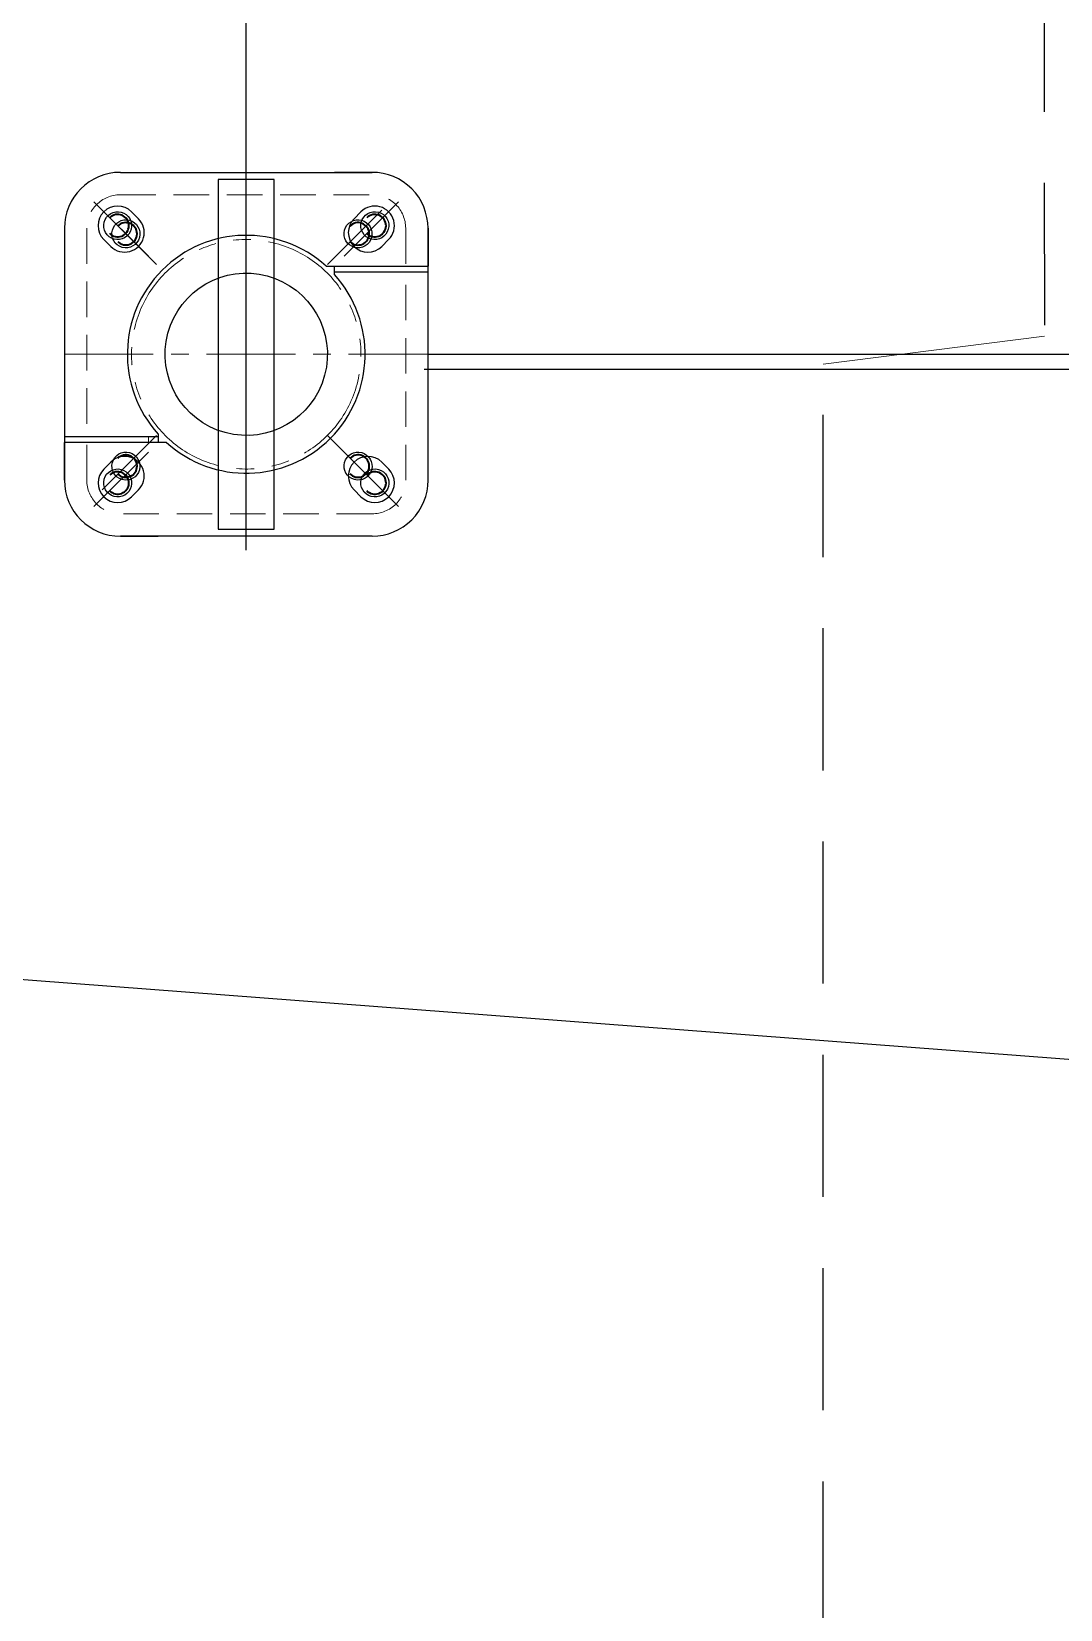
# Model space of a CAD drawing. Header units: millimetres. Extents: x -185079 to -2648, y 85916 to 249201.
# Drawn here: x -53206 to -52838, y 133150 to 133713 of the extents above; entities that cross this region are included whole.
import ezdxf

# ---------------------------------------------------------------- set-up
doc = ezdxf.new("R2010")
doc.units = ezdxf.units.MM
for name, pattern in [('CENTER', [50.800000000000004, 31.75, -6.35, 6.35, -6.35]), ('DASHDOT', [25.4, 12.7, -6.35, 0, -6.35]), ('DASHED', [19.049999999999997, 12.7, -6.35]), ('HIDDEN', [9.524999999999999, 6.35, -3.175]), ('PHANTOM', [63.50000000000001, 31.75, -6.35, 6.35, -6.35, 6.35, -6.35])]:
    doc.linetypes.add(name, pattern=pattern)
doc.layers.get('0').update_dxf_attribs({"color": 255, "linetype": 'DASHDOT'})
for name, color, linetype in [('01粗实线', 7, 'Continuous'), ('1', 4, 'Continuous'), ('2', 3, 'Continuous'), ('3', 6, 'HIDDEN')]:
    doc.layers.add(name, color=color, linetype=linetype)
for name, color, linetype, lineweight in [('04细虚线', 6, 'DASHED', 20), ('中心线', 1, 'CENTER', 20), ('双点划线', 13, 'PHANTOM', 20), ('粗实线', 7, 'Continuous', 25), ('细实线', 3, 'Continuous', 35), ('虚线', 7, 'DASHED', 20)]:
    doc.layers.add(name, color=color, linetype=linetype, lineweight=lineweight)

msp = doc.modelspace()

# ---------------------------------------------------------------- linework, layer by layer
at = {"color": 7, "linetype": 'Continuous', "lineweight": 15, "extrusion": (-0.00468541568822663, -0.01745240643729066, 0.9998367168639968)}
msp.add_line((-53164.10118012408, 133566.4143659591, 1780.551106817025), (-53164.10134369256, 133568.4140613494, 1780.586011246646), dxfattribs=at)
at = {"layer": '01粗实线', "lineweight": -3, "ltscale": 2, "extrusion": (-0.00468541568822663, -0.01745240643729066, 0.9998367168639968), "elevation": -301.6990633179851}
msp.add_lwpolyline([(-85945.7175514628, 115203.6607493069), (-85926.40175545335, 115208.8472726628), (-85958.81752642784, 115329.5709977217), (-85978.1333224373, 115324.3844743658)], close=True, dxfattribs=at)
at = {"layer": '04细虚线', "ltscale": 196.0217204553192, "extrusion": (-0.004685415688226634, -0.01745240643729067, 0.9998367168639968)}
msp.add_line((-52843.78646834316, 133604.4042070663, 1782.715281899592), (-52922.83207942471, 133594.4053791575, 1782.170327762964), dxfattribs=at)
at = {"layer": '1', "color": 3, "lineweight": -3, "ltscale": 2, "extrusion": (-0.004685415688226648, -0.01745240643729063, 0.9998367168639968), "elevation": 1.311263986281119e-08}
msp.add_lwpolyline([(-89340.74435583597, 116693.2017122206), (-79605.60479144276, 119307.2036772036), (-77739.80294518075, 112358.532017356), (-87474.94250957393, 109744.530052373)], close=True, dxfattribs=at)
at = {"layer": '1', "lineweight": -3, "ltscale": 2, "extrusion": (-0.004685415688226648, -0.01745240643729063, 0.9998367168639968), "elevation": 1.311264075806094e-08}
msp.add_lwpolyline([(-87231.2481748564, 109916.2399077064), (-77857.25883072625, 112433.2686984296), (-79666.37327405855, 119170.8235395233), (-89040.36261818874, 116653.7947488001), (-87231.2481748564, 109916.2399077064)], dxfattribs=at)
at = {"layer": '2', "transparency": 33554687, "extrusion": (-0.004685415688226648, -0.01745240643729067, 0.9998367168639968)}
for p, q in [((-53129.0984157297, 133527.9202296954, 1780.043211064267), (-53129.13746478667, 134005.3118634922, 1788.376021533411)), ((-53129.0984157297, 133527.9202296954, 1780.043211064266), (-53129.13746478667, 134005.3118634922, 1788.37602153341)), ((-53064.1048543239, 133597.9095683569, 1781.569464512558), (-52446.09881280704, 133597.9095683569, 1784.465552597245))]:
    msp.add_line(p, q, dxfattribs=at)
at = {"layer": '2', "transparency": 33554687, "extrusion": (-0.004685415688226631, -0.01745240643729067, 0.9998367168639968)}
msp.add_line((-53065.51843984834, 133592.6441936818, 2083.219265473198), (-52445.23750663999, 133592.6441936819, 2086.126014111794), dxfattribs=at)
at = {"layer": '2', "extrusion": (-0.004685415688226634, -0.01745240643729067, 0.9998367168639968)}
msp.add_line((-53496.40435007463, 133396.4669785187, 1776.02739879564), (-52111.45595274666, 133290.8999616213, 2115.1068269133), dxfattribs=at)
at = {"layer": '2', "color": 4, "lineweight": -3, "ltscale": 20, "transparency": 33554687, "extrusion": (-0.004685415688226628, -0.01745240643729067, 0.9998367168639968)}
msp.add_circle((-85952.26753894542, 115266.6158735142, -301.699063324874), 28.99999999999999, dxfattribs=at)
at = {"layer": '3', "ltscale": 8}
for p, q in [((-52844.14914862651, 133963.9631327902, 1788.989775620686), (-52843.78646806806, 133604.403856109, 1782.715275774833)), ((-52922.99305839618, 132611.0598932382, 1765.005025611326), (-52922.83207942471, 133594.4053791575, 1782.170327762964))]:
    msp.add_line(p, q, dxfattribs=at)
at = {"layer": '中心线', "extrusion": (-0.00468541568822663, -0.01745240643729066, 0.9998367168639968)}
for p, q in [((-53129.09841572979, 133527.9202296956, 1780.043211076117), (-53129.10986552271, 133667.8989070175, 1782.486521149584)), ((-53129.10986552271, 133667.8989070175, 1782.486521149584), (-53129.0984157298, 133527.9202296956, 1780.043211076117)), ((-53164.10840457088, 133632.9060230838, 1781.711701897922), (-53183.55521787346, 133652.3484979323, 1781.959944000739)), ((-53094.10560187016, 133632.9060230838, 1782.039747692262), (-53074.66196922788, 133652.3484979323, 1782.470237458601)), ((-53094.10560187016, 133632.9060230838, 1782.039747692262), (-53074.66196922788, 133652.3484979323, 1782.470237458601)), ((-53194.10342692855, 133597.9095683565, 1780.960267701302), (-53064.10485432396, 133597.9095683566, 1781.569464524398)), ((-53164.10267938235, 133562.9131136293, 1780.489984533439), (-53183.54631202463, 133543.4706387808, 1780.0594947671)), ((-53164.10267938235, 133562.9131136293, 1780.489984533439), (-53183.54631202463, 133543.4706387808, 1780.0594947671)), ((-53094.09987668163, 133562.9131136293, 1780.818030327779), (-53074.65306337905, 133543.4706387808, 1780.569788224962))]:
    msp.add_line(p, q, dxfattribs=at)
at = {"layer": '中心线', "extrusion": (-0.004685415688226628, -0.01745240643729067, 0.9998367168639968)}
for p, q in [((-53129.09841572996, 133527.9202296956, 1780.043211069228), (-53129.10986552285, 133667.8989070175, 1782.486521142696)), ((-53129.10986552285, 133667.8989070175, 1782.486521142696), (-53129.09841572996, 133527.9202296956, 1780.043211069228)), ((-53161.18431599347, 133629.9825868508, 1781.674375369404), (-53180.63112929604, 133649.4250616993, 1781.922617472221)), ((-53100.10529686312, 133629.9825868508, 1781.96060269995), (-53080.66166422082, 133649.4250616993, 1782.39109246629)), ((-53194.10342692871, 133597.9095683566, 1780.960267694413), (-53064.10485432411, 133597.9095683566, 1781.56946451751)), ((-53161.17932063777, 133568.9121997994, 1780.608399502739), (-53180.62295328006, 133549.469724951, 1780.177909736399)), ((-53100.1003015074, 133568.9121998003, 1780.894626833303), (-53080.65348820482, 133549.4697249518, 1780.646384730486))]:
    msp.add_line(p, q, dxfattribs=at)
at = {"layer": '双点划线', "extrusion": (-0.00468541568822663, -0.01745240643729066, 0.9998367168639968)}
msp.add_circle((-85952.2675389453, 115266.6158735142, -301.6990633179835), 40.99999999999998, dxfattribs=at)
at = {"layer": '粗实线', "extrusion": (-0.00468541568822663, -0.01745240643729066, 0.9998367168639968)}
for p, q in [((-53174.10896250312, 133662.8996685417, 1782.188384252152), (-53084.10995069995, 133662.8996685417, 1782.610135898911)), ((-53084.10995069995, 133662.8996685417, 1782.610135898911), (-53097.60980247042, 133662.8996685417, 1782.546873151897)), ((-53167.64499843033, 133646.3390057064, 1781.929604937856), (-53170.12004739612, 133648.8135025053, 1781.961199387305)), ((-53090.57120555782, 133646.3390057064, 1782.290786671018), (-53088.09656140335, 133648.8135025053, 1782.345576277643)), ((-53090.57120555782, 133646.3390057064, 1782.290786671018), (-53088.09656140335, 133648.8135025053, 1782.345576277643)), ((-53194.10710721913, 133642.9027146386, 1781.745617367774), (-53194.09974663797, 133552.9164220745, 1780.174918034831)), ((-53064.10117403338, 133552.9164220745, 1780.784114857927), (-53064.10853461454, 133642.9027146386, 1782.35481419087)), ((-53064.10853461454, 133642.9027146386, 1782.35481419087), (-53064.10743052737, 133629.404770754, 1782.119209290929)), ((-53177.54357504822, 133636.4410185108, 1781.710446511356), (-53180.018624014, 133638.9155153097, 1781.742040960805)), ((-53080.67100969469, 133636.4410185108, 1782.16440887322), (-53078.19636554022, 133638.9155153097, 1782.219198479845)), ((-53080.67100969469, 133636.4410185108, 1782.16440887322), (-53078.19636554022, 133638.9155153097, 1782.219198479845)), ((-53100.5763448602, 133629.404770754, 1781.948309362505), (-53064.10743052737, 133629.404770754, 1782.119209290929)), ((-53097.60681985541, 133626.4359082304, 1781.910402836634), (-53097.60706269855, 133629.404770754, 1781.962223955746)), ((-53097.60689913008, 133627.4050753636, 1781.927319526126), (-53064.10726695889, 133627.4050753636, 1782.084304861308)), ((-53160.60138212243, 133568.4140613494, 1780.602412699575), (-53194.10101429361, 133568.4140613494, 1780.445427364393)), ((-53160.6014613971, 133569.3832284827, 1780.619329389067), (-53160.60121855396, 133566.4143659591, 1780.567508269955)), ((-53194.09974663797, 133552.9164220745, 1780.174918034831), (-53194.10085072514, 133566.4143659591, 1780.410522934772)), ((-53157.6319363923, 133566.4143659591, 1780.581422863196), (-53194.10085072514, 133566.4143659591, 1780.410522934772)), ((-53177.53727155781, 133559.3781182023, 1780.365323352481), (-53180.01191571229, 133556.9036214034, 1780.310533745856)), ((-53177.53727155781, 133559.3781182023, 1780.365323352481), (-53180.01191571229, 133556.9036214034, 1780.310533745856)), ((-53080.66470620428, 133559.3781182023, 1780.819285714345), (-53078.1896572385, 133556.9036214034, 1780.787691264896)), ((-53167.63707569469, 133549.4801310067, 1780.238945554683), (-53170.11171984916, 133547.0056342078, 1780.184155948058)), ((-53167.63707569469, 133549.4801310067, 1780.238945554683), (-53170.11171984916, 133547.0056342078, 1780.184155948058)), ((-53090.56328282217, 133549.4801310067, 1780.600127287845), (-53088.08823385639, 133547.0056342078, 1780.568532838396)), ((-53084.09931874939, 133532.9194681714, 1780.341347973548), (-53174.09833055256, 133532.9194681714, 1779.91959632679)), ((-53174.09833055256, 133532.9194681714, 1779.91959632679), (-53160.59847878209, 133532.9194681714, 1779.982859073803))]:
    msp.add_line(p, q, dxfattribs=at)
for centre in [(-86008.576246524, 115299.0863131605, -301.699063317983), (-85919.79709929909, 115322.9245810929, -301.6990633179839), (-85984.73797859158, 115210.3071659356, -301.6990633179846), (-85895.95883136666, 115234.145433868, -301.6990633179842)]:
    msp.add_circle(centre, 4.999999999999997, dxfattribs=at)
at = {"layer": '粗实线', "extrusion": (-0.004685415688226628, -0.01745240643729067, 0.9998367168639968)}
for centre in [(-86004.99415254267, 115297.020697176, -301.6990633248743), (-85924.83359910347, 115318.5447691031, -301.6990633248788), (-85983.47008061537, 115216.8601437361, -301.6990633248718), (-85903.3095271764, 115238.3842156639, -301.699063324872)]:
    msp.add_circle(centre, 4.999999999999996, dxfattribs=at)
at = {"layer": '粗实线', "extrusion": (-0.00468541568822663, -0.01745240643729066, 0.9998367168639968)}
for centre, radius, start, end in [((-86007.3977575174, 115298.4067369847, -301.6990633179839), 19.99999999999999, 105.0300830919116, 195.0300830919116), ((-85920.4766754749, 115321.7460920864, -301.6990633179846), 19.99999999999999, 15.03008309191159, 105.0300830919627), ((-86008.576246524, 115299.0863131605, -301.6990633179835), 6.999999999999997, 60.03008309202475, 240.0300830918621), ((-85919.79709929909, 115322.9245810929, -301.6990633179839), 6.999999999999997, 330.0300830916557, 150.0300830921875), ((-86005.54423919282, 115297.3379048718, -301.6990633179832), 6.999999999999997, 240.0300830917589, 60.03008309181838), ((-85952.2675389453, 115266.6158735142, -301.6990633179835), 42.49999999999998, 62.86181256082873, 237.1983536230061), ((-85921.54550758773, 115319.8925737618, -301.6990633179846), 6.999999999999997, 150.0300830919216, 330.030083091862), ((-85952.2675389453, 115266.6158735142, -301.6990633179835), 42.49999999999998, 242.8618125607674, 57.19835362306618), ((-85982.98957030293, 115213.3391732668, -301.6990633179851), 6.999999999999997, 330.0300830915525, 150.0300830921875), ((-85898.99083869782, 115235.8938421567, -301.6990633179837), 6.999999999999997, 60.03008309202475, 240.0300830918184), ((-85984.05840241573, 115211.4856549421, -301.6990633179842), 19.99999999999999, 195.0300830919008, 285.0300830918713), ((-85984.73797859158, 115210.3071659356, -301.6990633179846), 6.999999999999997, 150.0300830920843, 330.0300830917152), ((-85895.95883136666, 115234.145433868, -301.6990633179842), 6.999999999999997, 240.0300830919216, 60.03008309192157), ((-85897.13732037324, 115234.8250100438, -301.6990633179839), 19.99999999999999, 285.0300830919007, 15.03008309195184)]:
    msp.add_arc(centre, radius, start, end, dxfattribs=at)
at = {"layer": '细实线', "extrusion": (-0.00468541568822663, -0.01745240643729066, 0.9998367168639968)}
for centre, start, end in [((-86008.576246524, 115299.0863131605, -301.699063317983), 238.2668577341908, 150.0300830919444), ((-85919.79709929909, 115322.9245810929, -301.6990633179839), 238.266857734655, 150.0300830918402), ((-85984.73797859158, 115210.3071659356, -301.6990633179846), 238.2668577340812, 150.0300830916596), ((-85895.95883136666, 115234.145433868, -301.6990633179842), 238.2668577343681, 150.0300830924861)]:
    msp.add_arc(centre, 3.999999999999998, start, end, dxfattribs=at)
at = {"layer": '细实线', "extrusion": (-0.004685415688226628, -0.01745240643729067, 0.9998367168639968)}
for centre, start, end in [((-86004.99415254264, 115297.020697176, -301.6990633248743), 238.2668577352288, 150.0300830929513), ((-85924.83359910347, 115318.5447691031, -301.6990633248788), 240.0300830914514, 151.793308449977), ((-85983.4700806154, 115216.8601437361, -301.6990633248713), 240.0300830922014, 151.7933084492289), ((-85903.3095271764, 115238.3842156639, -301.6990633248727), 238.266857734655, 150.0300830920208)]:
    msp.add_arc(centre, 3.999999999999997, start, end, dxfattribs=at)
at = {"layer": '虚线', "extrusion": (-0.00468541568822663, -0.01745240643729066, 0.9998367168639968)}
for p, q in [((-53174.10830822924, 133654.9008869804, 1782.048766533668), (-53084.10929642607, 133654.9008869805, 1782.470518180428)), ((-53186.10719505884, 133642.9027146386, 1781.783106403042), (-53186.10110213333, 133568.4140613494, 1780.482916399661)), ((-53072.10844677482, 133642.9027146386, 1782.317325155602), (-53072.10734268765, 133629.404770754, 1782.081720255661)), ((-53072.10108619366, 133552.9164220745, 1780.74662582266), (-53072.10717911917, 133627.4050753636, 1782.046815826041)), ((-53186.09983447769, 133552.9164220745, 1780.212407070097), (-53186.10093856486, 133566.4143659591, 1780.448011970039)), ((-53084.09997302327, 133540.9182497326, 1780.480965692032), (-53174.09898482644, 133540.9182497326, 1780.059214045273))]:
    msp.add_line(p, q, dxfattribs=at)
for centre, start, end in [((-86007.3977575174, 115298.4067369847, -301.6990633179839), 105.0300830920065, 195.0300830918723), ((-85920.4766754749, 115321.7460920864, -301.6990633179846), 15.03008309192142, 105.0300830918543), ((-85984.05840241573, 115211.4856549421, -301.6990633179842), 195.0300830919214, 285.0300830918543), ((-85897.13732037324, 115234.8250100438, -301.6990633179839), 285.0300830918543, 15.03008309193943)]:
    msp.add_arc(centre, 12, start, end, dxfattribs=at)

doc.saveas('drawing.dxf')
